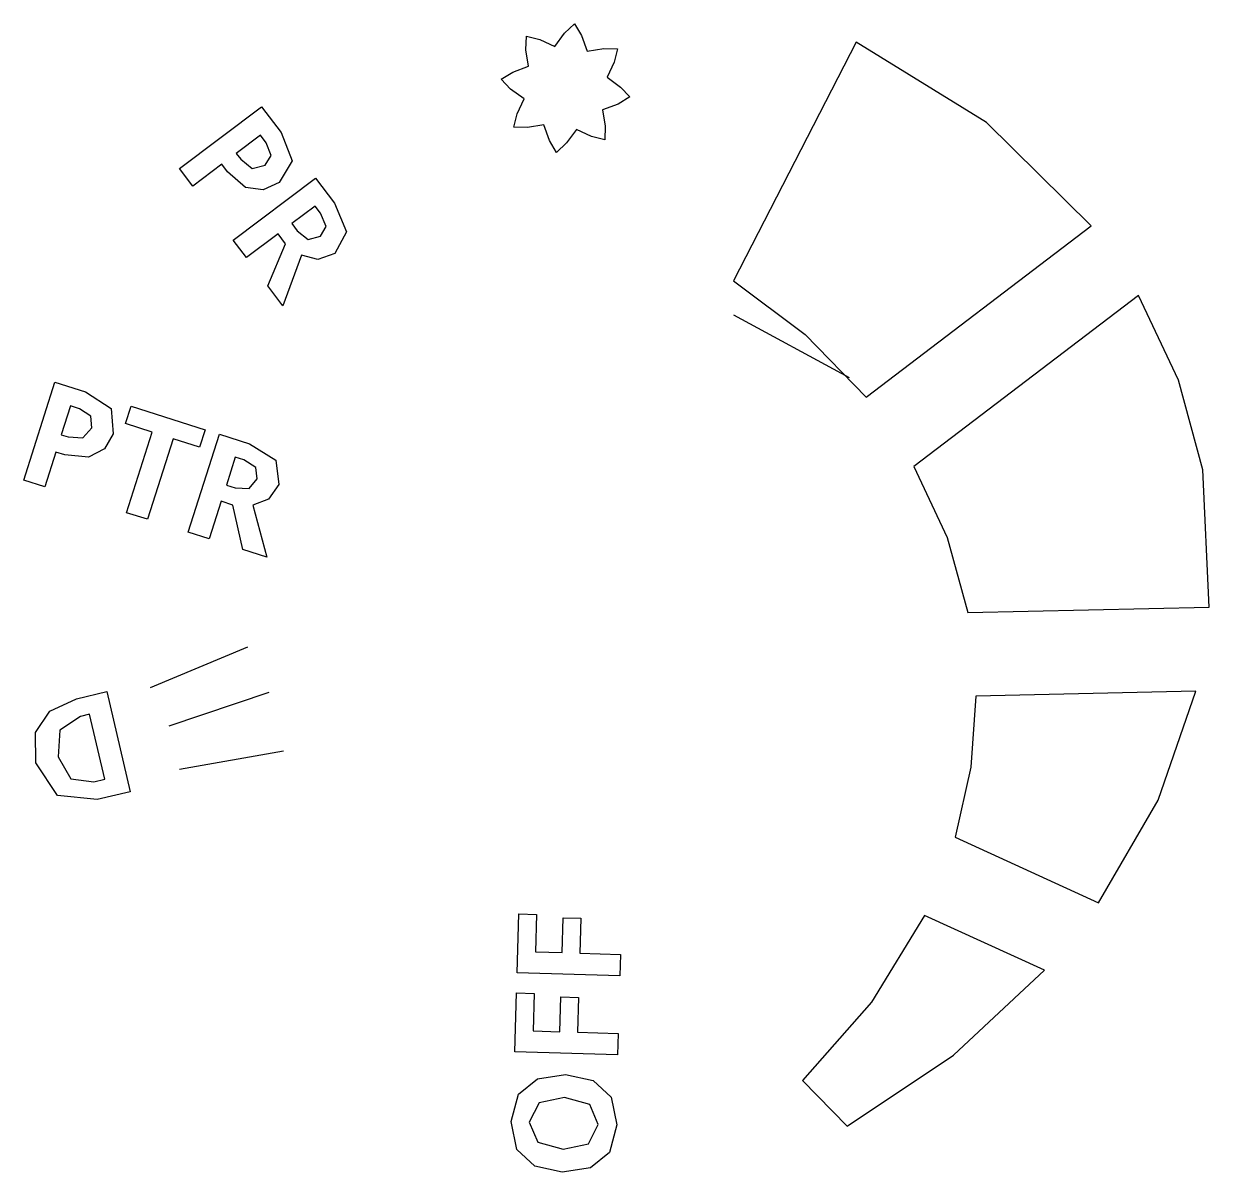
# Model space of a CAD drawing. Extents: x 22 to 39.4, y 303.2 to 320.1.
import ezdxf

# ---------------------------------------------------------------- set-up
doc = ezdxf.new("R2010")
doc.units = 0

msp = doc.modelspace()

# ---------------------------------------------------------------- linework, layer by layer
at = {"layer": '1', "color": 255}
for points in [[(29.450949, 319.429209), (29.412575, 319.670256), (29.418794, 319.8716), (29.614172, 319.822551), (29.835552, 319.719753), (29.978866, 319.917334), (30.125636, 320.055308), (30.229109, 319.882472), (30.312955, 319.653242), (30.554004, 319.691615), (30.755348, 319.685394), (30.706299, 319.490018), (30.603502, 319.268636), (30.801083, 319.125323), (30.939056, 318.978553), (30.76622, 318.875079), (30.536991, 318.791233), (30.575364, 318.550184), (30.569143, 318.348842), (30.373766, 318.397891), (30.152385, 318.500689), (30.009072, 318.303108), (29.862301, 318.165134), (29.758838, 318.33797), (29.674982, 318.5672), (29.433933, 318.528827), (29.232589, 318.535048), (29.28164, 318.730424), (29.384438, 318.951806), (29.186856, 319.095118), (29.048883, 319.241887), (29.221719, 319.345361), (29.450949, 319.429209), (29.450949, 319.429209)], [(23.895753, 310.303409), (25.327879, 310.901866)], [(24.171385, 309.737894), (25.641347, 310.236242)], [(24.324697, 309.102249), (25.852823, 309.37423)]]:
    msp.add_lwpolyline(points, dxfattribs=at)
at = {"layer": '1', "color": 7}
for points in [[(34.263398, 319.783556), (32.460926, 316.275249), (33.515868, 315.489493), (34.409641, 314.567345), (37.714862, 317.083984), (36.178173, 318.602758), (34.263398, 319.783556), (34.263398, 319.783556)], [(25.814199, 318.457424), (25.976159, 318.038744), (25.786488, 317.720748), (25.553931, 317.614307), (25.292645, 317.647916), (25.027455, 317.880058), (24.944618, 317.989909), (24.517044, 317.667482), (24.322058, 317.926054), (25.52873, 318.835987), (25.814199, 318.457424)], [(25.596575, 318.306572), (25.512463, 318.418113), (25.15756, 318.150486), (25.222555, 318.064295), (25.390973, 317.928844), (25.581778, 317.974638), (25.668606, 318.119646), (25.596575, 318.306572), (25.596575, 318.306572)], [(26.59924, 317.416374), (26.77803, 316.996468), (26.603278, 316.679781), (26.355013, 316.590656), (26.116086, 316.654379), (25.842437, 315.909865), (25.619414, 316.205618), (25.879846, 316.82352), (25.771521, 316.967172), (25.308457, 316.617982), (25.113471, 316.876554), (26.320142, 317.786487), (26.59924, 317.416374)], [(26.394304, 317.269788), (26.314016, 317.376259), (25.970943, 317.117553), (26.051231, 317.011082), (26.213277, 316.884081), (26.393914, 316.932812), (26.476088, 317.076961), (26.394304, 317.269788), (26.394304, 317.269788)], [(38.410424, 316.063892), (35.109855, 313.55087), (35.597045, 312.506315), (35.902056, 311.40475), (39.449638, 311.484331), (39.354036, 313.500229), (38.996291, 314.816859), (38.410424, 316.063892), (38.410424, 316.063892)], [(32.460926, 315.77779), (34.160361, 314.855239)], [(22.943623, 314.647147), (23.318095, 314.399573), (23.347582, 314.030483), (23.219608, 313.809046), (22.987119, 313.685157), (22.636491, 313.720874), (22.505347, 313.762472), (22.343435, 313.252019), (22.034742, 313.349934), (22.491681, 314.790501), (22.943623, 314.647147)], [(22.853539, 314.398147), (22.720377, 314.440385), (22.585984, 314.016689), (22.688881, 313.984051), (22.904623, 313.971134), (23.033672, 314.118951), (23.020501, 314.287452), (22.853539, 314.398147), (22.853539, 314.398147)], [(23.8526, 312.773321), (23.543907, 312.871236), (23.91957, 314.055568), (23.530173, 314.179082), (23.611449, 314.435317), (24.698936, 314.090373), (24.61766, 313.834138), (24.228263, 313.957652), (23.8526, 312.773321)], [(25.35062, 313.883663), (25.739524, 313.644834), (25.780416, 313.28545), (25.629609, 313.069035), (25.397912, 312.982645), (25.605894, 312.217187), (25.252814, 312.329182), (25.107367, 312.983759), (24.935871, 313.038157), (24.760519, 312.485335), (24.451827, 312.58325), (24.908765, 314.023816), (25.35062, 313.883663)], [(25.268411, 313.645488), (25.141302, 313.685807), (25.011388, 313.276234), (25.138497, 313.235916), (25.34415, 313.226198), (25.463209, 313.370523), (25.446741, 313.535629), (25.268411, 313.645488), (25.268411, 313.645488)], [(22.21237, 309.196243), (22.208545, 309.640933), (22.417321, 309.95702), (22.807781, 310.137287), (23.257133, 310.242186), (23.600699, 308.770455), (23.114244, 308.656895), (22.531372, 308.714276), (22.21237, 309.196243), (22.21237, 309.196243)], [(39.251716, 310.246683), (36.019877, 310.174336), (35.946179, 309.133238), (35.716535, 308.102114), (37.823899, 307.138349), (38.696583, 308.648218), (39.251716, 310.246683), (39.251716, 310.246683)], [(22.539283, 309.2856), (22.726208, 308.959728), (23.062341, 308.916476), (23.22518, 308.954489), (23.002391, 309.908847), (22.870471, 309.878051), (22.565059, 309.67797), (22.539283, 309.2856), (22.539283, 309.2856)], [(30.800867, 306.381576), (30.791546, 306.06633), (29.280905, 306.110999), (29.306492, 306.976338), (29.568844, 306.968581), (29.552579, 306.418487), (29.941875, 306.406976), (29.957015, 306.918986), (30.219367, 306.911228), (30.204228, 306.399218), (30.800867, 306.381576)], [(35.2654, 306.952315), (34.489325, 305.677088), (33.472231, 304.527142), (34.131106, 303.857417), (35.690174, 304.902483), (37.027049, 306.147197), (35.2654, 306.952315)], [(30.766522, 305.220033), (30.7572, 304.904787), (29.246559, 304.949456), (29.272146, 305.814795), (29.534498, 305.807038), (29.518233, 305.256944), (29.90753, 305.245433), (29.922669, 305.757443), (30.185021, 305.749686), (30.169882, 305.237675), (30.766522, 305.220033)], [(29.99063, 304.618285), (30.398769, 304.527865), (30.66264, 304.28501), (30.747953, 303.875909), (30.638617, 303.472564), (30.358679, 303.243671), (29.945973, 303.179641), (29.542002, 303.26782), (29.278194, 303.512791), (29.192944, 303.924007), (29.302217, 304.325237), (29.580039, 304.554192), (29.99063, 304.618285), (29.99063, 304.618285)], [(29.958161, 303.520214), (30.333159, 303.598064), (30.475022, 303.88398), (30.350301, 304.177778), (29.980557, 304.27765), (29.605559, 304.1998), (29.461643, 303.916062), (29.588417, 303.620086), (29.958161, 303.520214), (29.958161, 303.520214)]]:
    msp.add_lwpolyline(points, dxfattribs=at)

doc.saveas('drawing.dxf')
